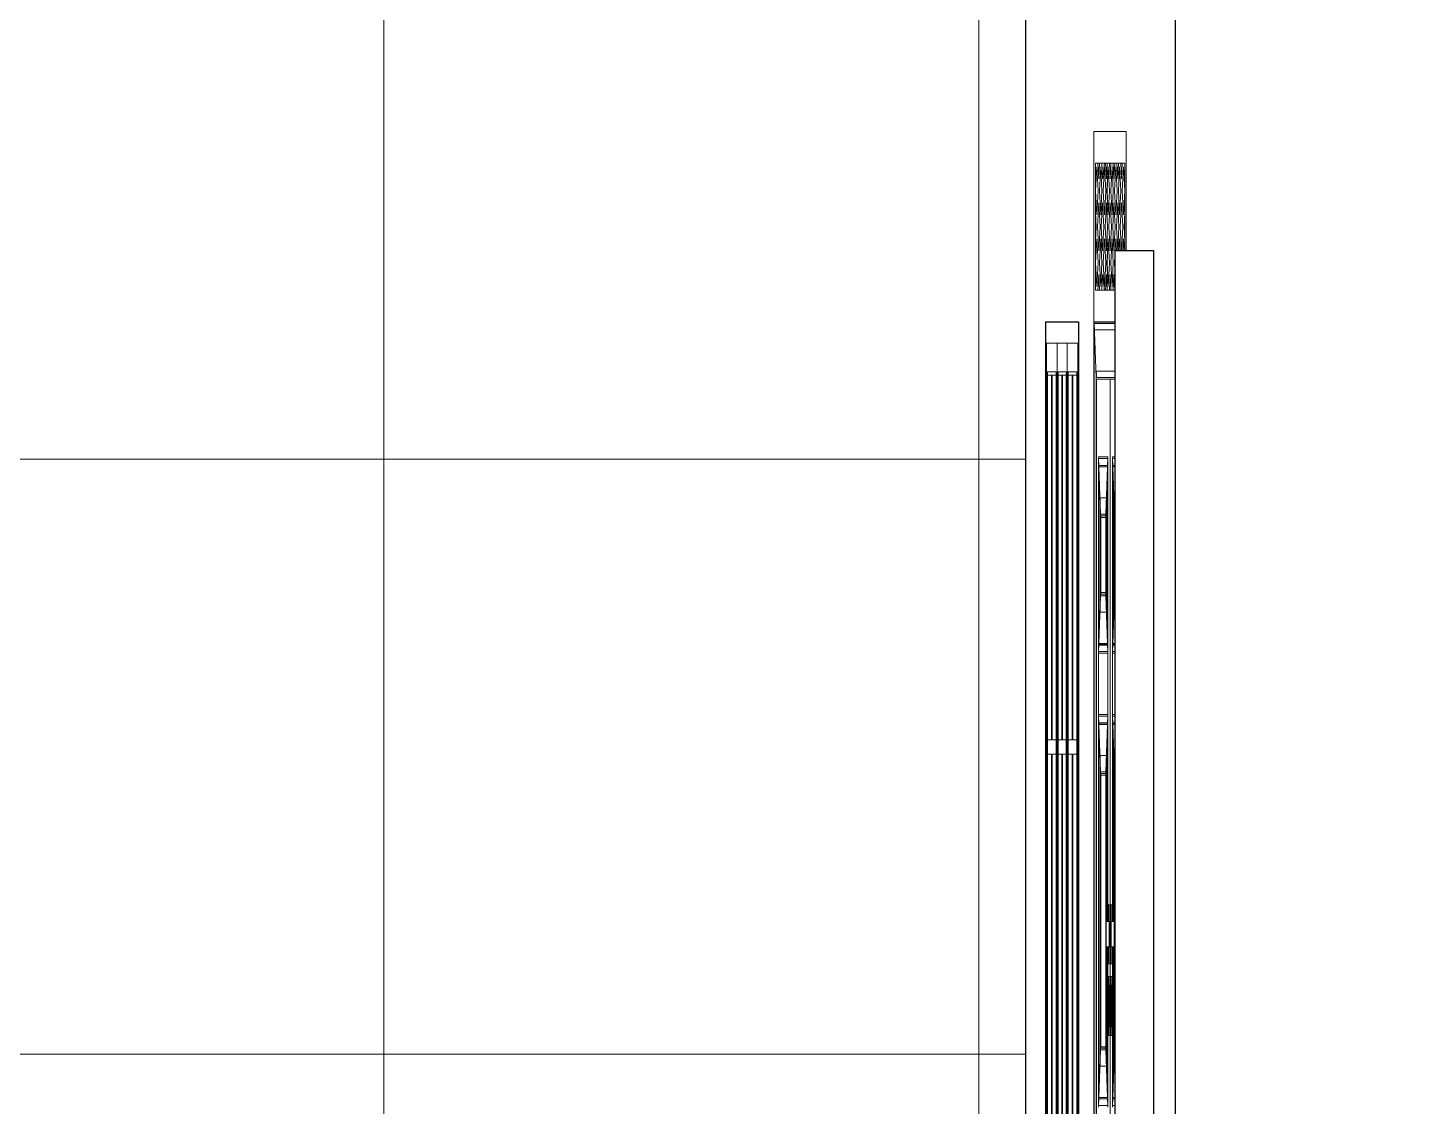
# Model space of a CAD drawing. Header units: inches. Extents: x -9985691 to 3643, y -3270716 to 4788.
# Drawn here: x -4967084.9 to -4966998, y -3265690.8 to -3265622.8 of the extents above; entities that cross this region are included whole.
import ezdxf

# ---------------------------------------------------------------- set-up
doc = ezdxf.new("R2010")
doc.units = ezdxf.units.IN
doc.header["$LTSCALE"] = 2
doc.header["$MEASUREMENT"] = 0
doc.linetypes.add('ACAD_ISO02W100', pattern=[15, 12, -3])
doc.layers.get('0').update_dxf_attribs({"linetype": 'CONTINUOUS'})
for name, color, linetype, lineweight in [('F-FURNITURE', 30, 'CONTINUOUS', 13), ('HACTH', 253, 'CONTINUOUS', 5), ('HATCH', 60, 'ACAD_ISO02W100', 13), ('window', 4, 'CONTINUOUS', 13)]:
    doc.layers.add(name, color=color, linetype=linetype, lineweight=lineweight)

# ---------------------------------------------------------------- blocks, each defined once
blk = doc.blocks.new('A$Ce833cbf3')
at = {"layer": 'window'}
for p, q in [((0, 0), (0, 54)), ((71.227, 54), (0, 54)), ((71.227, 0), (71.227, 54)), ((1.5, 1.778), (1.5, 52.667)), ((69.727, 52.667), (1.5, 52.667)), ((24.5, 52.667), (24.5, 1.778)), ((46.727, 52.667), (46.727, 1.778)), ((69.727, 52.667), (69.727, 1.778)), ((3.464, 3.576), (3.464, 50.868)), ((3.464, 50.868), (22.536, 50.868)), ((3.71, 50.643), (3.464, 50.868)), ((3.71, 3.801), (3.71, 50.643)), ((22.29, 50.643), (3.71, 50.643)), ((12.509, 50.643), (12.509, 27.672)), ((13.491, 50.643), (13.491, 27.672)), ((22.29, 50.643), (22.536, 50.868)), ((22.29, 50.643), (22.29, 3.801)), ((22.536, 50.868), (22.536, 3.576)), ((44.763, 50.868), (26.464, 50.868)), ((26.464, 50.868), (26.464, 3.576)), ((26.71, 50.643), (26.464, 50.868)), ((26.71, 50.643), (26.71, 3.801)), ((26.71, 50.643), (44.517, 50.643)), ((35.122, 50.643), (35.122, 27.672)), ((36.104, 50.643), (36.104, 27.672)), ((44.517, 50.643), (44.763, 50.868)), ((44.517, 3.801), (44.517, 50.643)), ((44.763, 3.576), (44.763, 50.868)), ((48.691, 3.576), (48.691, 50.868)), ((48.691, 50.868), (67.763, 50.868)), ((48.936, 50.643), (48.691, 50.868)), ((48.936, 3.801), (48.936, 50.643)), ((67.517, 50.643), (48.936, 50.643)), ((57.736, 50.643), (57.736, 27.672)), ((58.718, 50.643), (58.718, 27.672)), ((67.517, 50.643), (67.763, 50.868)), ((67.517, 50.643), (67.517, 3.801)), ((67.763, 50.868), (67.763, 3.576)), ((2.225, 28.789), (2.239, 28.858)), ((2.225, 28.789), (2.229, 28.824)), ((2.225, 25.398), (2.225, 28.789)), ((2.229, 28.824), (2.239, 28.858)), ((2.239, 28.858), (2.255, 28.89)), ((2.255, 28.89), (2.277, 28.919)), ((2.305, 28.945), (2.277, 28.919)), ((2.337, 28.968), (2.305, 28.945)), ((2.337, 28.968), (2.373, 28.986)), ((2.412, 28.999), (2.373, 28.986)), ((2.453, 29.007), (2.412, 28.999)), ((2.496, 29.01), (2.453, 29.007)), ((2.538, 29.007), (2.496, 29.01)), ((2.538, 29.007), (2.579, 28.999)), ((2.579, 28.999), (2.618, 28.986)), ((2.618, 28.986), (2.654, 28.968)), ((2.654, 28.968), (2.686, 28.945)), ((2.686, 28.945), (2.714, 28.919)), ((2.736, 28.89), (2.714, 28.919)), ((2.752, 28.858), (2.736, 28.89)), ((2.762, 28.824), (2.752, 28.858)), ((2.762, 28.824), (2.766, 28.789)), ((2.766, 28.789), (2.766, 25.398)), ((45.465, 28.824), (45.461, 28.789)), ((45.461, 28.789), (45.461, 25.398)), ((45.475, 28.858), (45.465, 28.824)), ((45.491, 28.89), (45.475, 28.858)), ((45.513, 28.919), (45.491, 28.89)), ((45.54, 28.945), (45.513, 28.919)), ((45.573, 28.968), (45.54, 28.945)), ((45.609, 28.986), (45.573, 28.968)), ((45.648, 28.999), (45.609, 28.986)), ((45.689, 29.007), (45.648, 28.999)), ((45.731, 29.01), (45.689, 29.007)), ((45.774, 29.007), (45.731, 29.01)), ((45.815, 28.999), (45.774, 29.007)), ((45.854, 28.986), (45.815, 28.999)), ((45.89, 28.968), (45.854, 28.986)), ((45.922, 28.945), (45.89, 28.968)), ((45.95, 28.919), (45.922, 28.945)), ((45.972, 28.89), (45.95, 28.919)), ((45.988, 28.858), (45.972, 28.89)), ((45.998, 28.824), (45.988, 28.858)), ((46.001, 28.789), (45.988, 28.858)), ((46.001, 28.789), (45.998, 28.824)), ((46.001, 25.398), (46.001, 28.789)), ((47.452, 28.789), (47.466, 28.858)), ((47.452, 28.789), (47.456, 28.824)), ((47.452, 25.398), (47.452, 28.789)), ((47.456, 28.824), (47.466, 28.858)), ((47.466, 28.858), (47.482, 28.89)), ((47.482, 28.89), (47.504, 28.919)), ((47.531, 28.945), (47.504, 28.919)), ((47.564, 28.968), (47.531, 28.945)), ((47.564, 28.968), (47.6, 28.986)), ((47.639, 28.999), (47.6, 28.986)), ((47.68, 29.007), (47.639, 28.999)), ((47.722, 29.01), (47.68, 29.007)), ((47.765, 29.007), (47.722, 29.01)), ((47.765, 29.007), (47.806, 28.999)), ((47.806, 28.999), (47.845, 28.986)), ((47.845, 28.986), (47.881, 28.968)), ((47.881, 28.968), (47.913, 28.945)), ((47.913, 28.945), (47.941, 28.919)), ((47.963, 28.89), (47.941, 28.919)), ((47.979, 28.858), (47.963, 28.89)), ((47.989, 28.824), (47.979, 28.858)), ((47.989, 28.824), (47.992, 28.789)), ((47.992, 28.789), (47.992, 25.398)), ((2.316, 28.094), (2.314, 28.071)), ((2.314, 28.071), (2.314, 26.364)), ((2.323, 28.117), (2.316, 28.094)), ((2.334, 28.138), (2.323, 28.117)), ((2.349, 28.158), (2.334, 28.138)), ((2.367, 28.176), (2.349, 28.158)), ((2.389, 28.191), (2.367, 28.176)), ((2.413, 28.203), (2.389, 28.191)), ((2.439, 28.212), (2.413, 28.203)), ((2.467, 28.218), (2.439, 28.212)), ((2.496, 28.22), (2.467, 28.218)), ((2.524, 28.218), (2.496, 28.22)), ((2.552, 28.212), (2.524, 28.218)), ((2.578, 28.203), (2.552, 28.212)), ((2.602, 28.191), (2.578, 28.203)), ((2.624, 28.176), (2.602, 28.191)), ((2.642, 28.158), (2.624, 28.176)), ((2.657, 28.138), (2.642, 28.158)), ((2.668, 28.117), (2.657, 28.138)), ((2.675, 28.094), (2.668, 28.117)), ((2.677, 28.071), (2.675, 28.094)), ((2.677, 26.364), (2.677, 28.071)), ((3.71, 27.672), (12.509, 27.672)), ((13.491, 27.672), (22.29, 27.672)), ((35.122, 27.672), (26.71, 27.672)), ((44.517, 27.672), (36.104, 27.672)), ((45.55, 28.071), (45.552, 28.094)), ((45.55, 27.822), (45.55, 28.071)), ((45.55, 27.822), (45.552, 27.846)), ((45.55, 26.364), (45.55, 27.822)), ((45.552, 28.094), (45.559, 28.117)), ((45.552, 27.846), (45.559, 27.868)), ((45.559, 28.117), (45.57, 28.138)), ((45.559, 27.868), (45.57, 27.89)), ((45.57, 28.138), (45.585, 28.158)), ((45.57, 27.89), (45.585, 27.91)), ((45.585, 28.158), (45.603, 28.176)), ((45.585, 27.91), (45.603, 27.927)), ((45.603, 28.176), (45.625, 28.191)), ((45.603, 27.927), (45.625, 27.942)), ((45.625, 28.191), (45.649, 28.203)), ((45.625, 27.942), (45.649, 27.955)), ((45.649, 28.203), (45.675, 28.212)), ((45.649, 27.955), (45.675, 27.964)), ((45.675, 28.212), (45.703, 28.218)), ((45.675, 27.964), (45.703, 27.969)), ((45.703, 28.218), (45.731, 28.22)), ((45.703, 27.969), (45.731, 27.971)), ((45.731, 28.22), (45.76, 28.218)), ((45.731, 27.971), (45.76, 27.969)), ((45.76, 28.218), (45.787, 28.212)), ((45.76, 27.969), (45.787, 27.964)), ((45.787, 28.212), (45.814, 28.203)), ((45.787, 27.964), (45.814, 27.955)), ((45.814, 28.203), (45.838, 28.191)), ((45.814, 27.955), (45.838, 27.942)), ((45.838, 28.191), (45.86, 28.176)), ((45.838, 27.942), (45.86, 27.927)), ((45.86, 28.176), (45.878, 28.158)), ((45.86, 27.927), (45.878, 27.91)), ((45.878, 28.158), (45.893, 28.138)), ((45.878, 27.91), (45.893, 27.89)), ((45.893, 28.138), (45.904, 28.117)), ((45.893, 27.89), (45.904, 27.868)), ((45.904, 28.117), (45.911, 28.094)), ((45.904, 27.868), (45.911, 27.846)), ((45.911, 28.094), (45.913, 28.071)), ((45.911, 27.846), (45.913, 27.822)), ((45.913, 26.364), (45.913, 28.071)), ((47.543, 28.094), (47.541, 28.071)), ((47.541, 28.071), (47.541, 26.364)), ((47.55, 28.117), (47.543, 28.094)), ((47.561, 28.138), (47.55, 28.117)), ((47.576, 28.158), (47.561, 28.138)), ((47.594, 28.176), (47.576, 28.158)), ((47.616, 28.191), (47.594, 28.176)), ((47.64, 28.203), (47.616, 28.191)), ((47.666, 28.212), (47.64, 28.203)), ((47.694, 28.218), (47.666, 28.212)), ((47.722, 28.22), (47.694, 28.218)), ((47.751, 28.218), (47.722, 28.22)), ((47.779, 28.212), (47.751, 28.218)), ((47.805, 28.203), (47.779, 28.212)), ((47.829, 28.191), (47.805, 28.203)), ((47.851, 28.176), (47.829, 28.191)), ((47.869, 28.158), (47.851, 28.176)), ((47.884, 28.138), (47.869, 28.158)), ((47.895, 28.117), (47.884, 28.138)), ((47.902, 28.094), (47.895, 28.117)), ((47.904, 28.071), (47.902, 28.094)), ((47.904, 26.364), (47.904, 28.071)), ((48.936, 27.672), (57.736, 27.672)), ((58.718, 27.672), (67.517, 27.672)), ((3.71, 26.773), (12.509, 26.773)), ((12.509, 26.773), (12.509, 3.801)), ((13.491, 26.773), (22.29, 26.773)), ((13.491, 26.773), (13.491, 3.801)), ((35.122, 26.773), (26.71, 26.773)), ((35.122, 26.773), (35.122, 3.801)), ((36.104, 26.773), (36.104, 3.801)), ((44.517, 26.773), (36.104, 26.773)), ((48.936, 26.773), (57.736, 26.773)), ((57.736, 26.773), (57.736, 3.801)), ((58.718, 26.773), (67.517, 26.773)), ((58.718, 26.773), (58.718, 3.801)), ((2.316, 26.341), (2.314, 26.364)), ((2.323, 26.318), (2.316, 26.341)), ((2.334, 26.297), (2.323, 26.318)), ((2.349, 26.277), (2.334, 26.297)), ((2.367, 26.259), (2.349, 26.277)), ((2.389, 26.244), (2.367, 26.259)), ((2.413, 26.232), (2.389, 26.244)), ((2.439, 26.223), (2.413, 26.232)), ((2.467, 26.217), (2.439, 26.223)), ((2.496, 26.215), (2.467, 26.217)), ((2.524, 26.217), (2.496, 26.215)), ((2.552, 26.223), (2.524, 26.217)), ((2.578, 26.232), (2.552, 26.223)), ((2.602, 26.244), (2.578, 26.232)), ((2.624, 26.259), (2.602, 26.244)), ((2.642, 26.277), (2.624, 26.259)), ((2.657, 26.297), (2.642, 26.277)), ((2.668, 26.318), (2.657, 26.297)), ((2.675, 26.341), (2.668, 26.318)), ((2.677, 26.364), (2.675, 26.341)), ((45.55, 26.364), (45.552, 26.341)), ((45.552, 26.341), (45.559, 26.318)), ((45.559, 26.318), (45.57, 26.297)), ((45.57, 26.297), (45.585, 26.277)), ((45.585, 26.277), (45.603, 26.259)), ((45.603, 26.259), (45.625, 26.244)), ((45.625, 26.244), (45.649, 26.232)), ((45.649, 26.232), (45.675, 26.223)), ((45.675, 26.223), (45.703, 26.217)), ((45.703, 26.217), (45.731, 26.215)), ((45.731, 26.215), (45.76, 26.217)), ((45.76, 26.217), (45.787, 26.223)), ((45.787, 26.223), (45.814, 26.232)), ((45.814, 26.232), (45.838, 26.244)), ((45.838, 26.244), (45.86, 26.259)), ((45.86, 26.259), (45.878, 26.277)), ((45.878, 26.277), (45.893, 26.297)), ((45.893, 26.297), (45.904, 26.318)), ((45.904, 26.318), (45.911, 26.341)), ((45.911, 26.341), (45.913, 26.364)), ((47.543, 26.341), (47.541, 26.364)), ((47.55, 26.318), (47.543, 26.341)), ((47.561, 26.297), (47.55, 26.318)), ((47.576, 26.277), (47.561, 26.297)), ((47.594, 26.259), (47.576, 26.277)), ((47.616, 26.244), (47.594, 26.259)), ((47.64, 26.232), (47.616, 26.244)), ((47.666, 26.223), (47.64, 26.232)), ((47.694, 26.217), (47.666, 26.223)), ((47.722, 26.215), (47.694, 26.217)), ((47.751, 26.217), (47.722, 26.215)), ((47.779, 26.223), (47.751, 26.217)), ((47.805, 26.232), (47.779, 26.223)), ((47.829, 26.244), (47.805, 26.232)), ((47.851, 26.259), (47.829, 26.244)), ((47.869, 26.277), (47.851, 26.259)), ((47.884, 26.297), (47.869, 26.277)), ((47.895, 26.318), (47.884, 26.297)), ((47.902, 26.341), (47.895, 26.318)), ((47.904, 26.364), (47.902, 26.341)), ((2.229, 25.363), (2.225, 25.398)), ((2.239, 25.33), (2.229, 25.363)), ((2.239, 25.33), (2.255, 25.298)), ((2.255, 25.298), (2.277, 25.268)), ((2.277, 25.268), (2.305, 25.242)), ((2.337, 25.219), (2.305, 25.242)), ((2.373, 25.201), (2.337, 25.219)), ((2.373, 25.201), (2.412, 25.188)), ((2.453, 25.18), (2.412, 25.188)), ((2.496, 25.177), (2.453, 25.18)), ((2.496, 25.177), (2.538, 25.18)), ((2.538, 25.18), (2.579, 25.188)), ((2.618, 25.201), (2.579, 25.188)), ((2.654, 25.219), (2.618, 25.201)), ((2.654, 25.219), (2.686, 25.242)), ((2.686, 25.242), (2.714, 25.268)), ((2.714, 25.268), (2.736, 25.298)), ((2.752, 25.33), (2.736, 25.298)), ((2.766, 25.398), (2.752, 25.33)), ((2.762, 25.363), (2.752, 25.33)), ((2.762, 25.363), (2.766, 25.398)), ((45.465, 25.363), (45.461, 25.398)), ((45.461, 25.398), (45.475, 25.33)), ((45.465, 25.363), (45.475, 25.33)), ((45.475, 25.33), (45.491, 25.298)), ((45.491, 25.298), (45.513, 25.268)), ((45.513, 25.268), (45.54, 25.242)), ((45.54, 25.242), (45.573, 25.219)), ((45.573, 25.219), (45.609, 25.201)), ((45.609, 25.201), (45.648, 25.188)), ((45.648, 25.188), (45.689, 25.18)), ((45.689, 25.18), (45.731, 25.177)), ((45.731, 25.177), (45.774, 25.18)), ((45.774, 25.18), (45.815, 25.188)), ((45.815, 25.188), (45.854, 25.201)), ((45.854, 25.201), (45.89, 25.219)), ((45.89, 25.219), (45.922, 25.242)), ((45.922, 25.242), (45.95, 25.268)), ((45.95, 25.268), (45.972, 25.298)), ((45.972, 25.298), (45.988, 25.33)), ((45.988, 25.33), (45.998, 25.363)), ((45.998, 25.363), (46.001, 25.398)), ((47.456, 25.363), (47.452, 25.398)), ((47.466, 25.33), (47.456, 25.363)), ((47.466, 25.33), (47.482, 25.298)), ((47.482, 25.298), (47.504, 25.268)), ((47.504, 25.268), (47.531, 25.242)), ((47.564, 25.219), (47.531, 25.242)), ((47.6, 25.201), (47.564, 25.219)), ((47.6, 25.201), (47.639, 25.188)), ((47.68, 25.18), (47.639, 25.188)), ((47.722, 25.177), (47.68, 25.18)), ((47.722, 25.177), (47.765, 25.18)), ((47.765, 25.18), (47.806, 25.188)), ((47.845, 25.201), (47.806, 25.188)), ((47.881, 25.219), (47.845, 25.201)), ((47.881, 25.219), (47.913, 25.242)), ((47.913, 25.242), (47.941, 25.268)), ((47.941, 25.268), (47.963, 25.298)), ((47.979, 25.33), (47.963, 25.298)), ((47.992, 25.398), (47.979, 25.33)), ((47.989, 25.363), (47.979, 25.33)), ((47.989, 25.363), (47.992, 25.398)), ((3.464, 3.576), (3.71, 3.801)), ((22.536, 3.576), (3.464, 3.576)), ((22.29, 3.801), (3.71, 3.801)), ((22.29, 3.801), (22.536, 3.576)), ((26.71, 3.801), (26.464, 3.576)), ((26.464, 3.576), (44.763, 3.576)), ((26.71, 3.801), (44.517, 3.801)), ((44.763, 3.576), (44.517, 3.801)), ((48.691, 3.576), (48.936, 3.801)), ((67.763, 3.576), (48.691, 3.576)), ((67.517, 3.801), (48.936, 3.801)), ((67.517, 3.801), (67.763, 3.576)), ((1.5, 1.778), (24.5, 1.778)), ((46.727, 1.778), (24.5, 1.778)), ((46.727, 1.778), (69.727, 1.778)), ((71.227, 0), (0, 0))]:
    blk.add_line(p, q, dxfattribs=at)
blk = doc.blocks.new('A$C38228e45')
at = {"ltscale": 0.5}
blk.add_lwpolyline([(0, 54), (72.226, 54), (72.226, 0), (0, 0)], close=True, dxfattribs=at)
at = {"ltscale": 0.5, "xscale": 1.01402738}
blk.add_blockref('A$Ce833cbf3', (0, 0), dxfattribs=at)

msp = doc.modelspace()

# ---------------------------------------------------------------- hatches: boundary and pattern name
at = {"layer": 'HATCH', "transparency": 33554661}
h = msp.add_hatch(dxfattribs=at)
h.set_pattern_fill('ANSI37', color=256, scale=300, angle=45)
h.paths.add_polyline_path([(-4966998.018, -3265506.338), (-4966998.018, -3265389.338), (-4966998.018, -3265353.338), (-4967298.669, -3265353.338), (-4967298.669, -3265389.338), (-4967298.669, -3265725.338), (-4967022.029, -3265725.338), (-4967022.029, -3265618.338), (-4966998.018, -3265618.338)])

# ---------------------------------------------------------------- linework, layer by layer
at = {"ltscale": 0.5}
for p, q in [((-4967022.029, -3265618.338), (-4967022.029, -3265725.338)), ((-4967012.57, -3265725.338), (-4967012.57, -3265618.338))]:
    msp.add_line(p, q, dxfattribs=at)
msp.add_lwpolyline([(-4967016.377, -3265636.838), (-4967013.969, -3265636.838), (-4967013.969, -3265699.838), (-4967016.377, -3265699.838)], close=True, dxfattribs=at)
at = {"layer": 'F-FURNITURE'}
for p, q in [((-4967017.714, -3265725.338), (-4967017.714, -3265629.338)), ((-4967017.714, -3265629.338), (-4967015.674, -3265629.338)), ((-4967015.674, -3265636.838), (-4967015.674, -3265629.338)), ((-4967017.616, -3265634.439), (-4967017.616, -3265631.338)), ((-4967017.616, -3265631.338), (-4967017.462, -3265631.338)), ((-4967017.609, -3265633.074), (-4967017.529, -3265631.565)), ((-4967017.609, -3265633.074), (-4967017.529, -3265631.568)), ((-4967017.529, -3265631.565), (-4967017.45, -3265633.074)), ((-4967017.41, -3265632.319), (-4967017.462, -3265631.338)), ((-4967017.462, -3265631.338), (-4967017.461, -3265631.338)), ((-4967017.41, -3265632.317), (-4967017.461, -3265631.338)), ((-4967017.358, -3265631.338), (-4967017.461, -3265631.338)), ((-4967017.358, -3265631.338), (-4967017.41, -3265632.319)), ((-4967017.37, -3265633.074), (-4967017.291, -3265631.565)), ((-4967017.37, -3265633.074), (-4967017.29, -3265631.568)), ((-4967017.358, -3265631.338), (-4967017.223, -3265631.339)), ((-4967017.291, -3265631.565), (-4967017.211, -3265633.074)), ((-4967017.171, -3265632.32), (-4967017.223, -3265631.339)), ((-4967017.171, -3265632.317), (-4967017.223, -3265631.339)), ((-4967017.223, -3265631.339), (-4967017.223, -3265631.339)), ((-4967017.047, -3265631.339), (-4967017.223, -3265631.339)), ((-4967017.047, -3265631.339), (-4967017.171, -3265632.32)), ((-4967017.131, -3265633.074), (-4967017.052, -3265631.565)), ((-4967017.131, -3265633.074), (-4967017.052, -3265631.568)), ((-4967017.052, -3265631.565), (-4967016.972, -3265633.074)), ((-4967017.047, -3265631.339), (-4967016.984, -3265631.339)), ((-4967016.932, -3265632.32), (-4967016.984, -3265631.339)), ((-4967016.932, -3265632.317), (-4967016.984, -3265631.339)), ((-4967016.984, -3265631.339), (-4967016.984, -3265631.339)), ((-4967016.881, -3265631.339), (-4967016.984, -3265631.339)), ((-4967016.881, -3265631.339), (-4967016.932, -3265632.32)), ((-4967016.893, -3265633.075), (-4967016.813, -3265631.566)), ((-4967016.892, -3265633.075), (-4967016.813, -3265631.568)), ((-4967016.881, -3265631.339), (-4967016.745, -3265631.339)), ((-4967016.813, -3265631.566), (-4967016.733, -3265633.075)), ((-4967016.694, -3265632.32), (-4967016.745, -3265631.339)), ((-4967016.745, -3265631.339), (-4967016.745, -3265631.339)), ((-4967016.693, -3265632.318), (-4967016.745, -3265631.339)), ((-4967016.642, -3265631.339), (-4967016.745, -3265631.339)), ((-4967016.642, -3265631.339), (-4967016.694, -3265632.32)), ((-4967016.654, -3265633.075), (-4967016.574, -3265631.566)), ((-4967016.654, -3265633.075), (-4967016.574, -3265631.569)), ((-4967016.642, -3265631.339), (-4967016.507, -3265631.339)), ((-4967016.574, -3265631.566), (-4967016.495, -3265633.075)), ((-4967016.455, -3265632.321), (-4967016.507, -3265631.339)), ((-4967016.507, -3265631.339), (-4967016.506, -3265631.339)), ((-4967016.455, -3265632.318), (-4967016.506, -3265631.339)), ((-4967016.403, -3265631.34), (-4967016.506, -3265631.339)), ((-4967016.403, -3265631.34), (-4967016.455, -3265632.321)), ((-4967016.415, -3265633.075), (-4967016.335, -3265631.566)), ((-4967016.415, -3265633.075), (-4967016.335, -3265631.569)), ((-4967016.403, -3265631.34), (-4967016.268, -3265631.34)), ((-4967016.335, -3265631.566), (-4967016.256, -3265633.075)), ((-4967016.216, -3265632.321), (-4967016.268, -3265631.34)), ((-4967016.216, -3265632.318), (-4967016.268, -3265631.34)), ((-4967016.268, -3265631.34), (-4967016.268, -3265631.34)), ((-4967016.164, -3265631.34), (-4967016.268, -3265631.34)), ((-4967016.164, -3265631.34), (-4967016.216, -3265632.321)), ((-4967016.176, -3265633.075), (-4967016.097, -3265631.567)), ((-4967016.176, -3265633.075), (-4967016.097, -3265631.569)), ((-4967016.164, -3265631.34), (-4967016.029, -3265631.34)), ((-4967016.097, -3265631.567), (-4967016.017, -3265633.076)), ((-4967015.977, -3265632.321), (-4967016.029, -3265631.34)), ((-4967016.029, -3265631.34), (-4967016.029, -3265631.34)), ((-4967015.977, -3265632.319), (-4967016.029, -3265631.34)), ((-4967015.926, -3265631.34), (-4967016.029, -3265631.34)), ((-4967015.926, -3265631.34), (-4967015.977, -3265632.321)), ((-4967015.937, -3265633.076), (-4967015.858, -3265631.567)), ((-4967015.937, -3265633.076), (-4967015.858, -3265631.57)), ((-4967015.926, -3265631.34), (-4967015.925, -3265631.34)), ((-4967015.771, -3265631.338), (-4967015.925, -3265631.34)), ((-4967015.925, -3265631.34), (-4967015.771, -3265631.34)), ((-4967015.858, -3265631.567), (-4967015.778, -3265633.076)), ((-4967015.771, -3265631.34), (-4967015.771, -3265631.338)), ((-4967015.771, -3265631.34), (-4967015.771, -3265634.442)), ((-4967017.529, -3265634.583), (-4967017.609, -3265633.074)), ((-4967017.609, -3265633.074), (-4967017.609, -3265633.074)), ((-4967017.529, -3265634.58), (-4967017.609, -3265633.074)), ((-4967017.45, -3265633.074), (-4967017.529, -3265634.583)), ((-4967017.291, -3265634.583), (-4967017.37, -3265633.074)), ((-4967017.37, -3265633.074), (-4967017.37, -3265633.074)), ((-4967017.29, -3265634.58), (-4967017.37, -3265633.074)), ((-4967017.211, -3265633.074), (-4967017.291, -3265634.583)), ((-4967017.052, -3265634.583), (-4967017.131, -3265633.074)), ((-4967017.052, -3265634.581), (-4967017.131, -3265633.074)), ((-4967017.131, -3265633.074), (-4967017.131, -3265633.074)), ((-4967016.972, -3265633.074), (-4967017.052, -3265634.583)), ((-4967016.813, -3265634.583), (-4967016.893, -3265633.075)), ((-4967016.893, -3265633.075), (-4967016.892, -3265633.075)), ((-4967016.813, -3265634.581), (-4967016.892, -3265633.075)), ((-4967016.733, -3265633.075), (-4967016.813, -3265634.583)), ((-4967016.574, -3265634.584), (-4967016.654, -3265633.075)), ((-4967016.574, -3265634.581), (-4967016.654, -3265633.075)), ((-4967016.654, -3265633.075), (-4967016.654, -3265633.075)), ((-4967016.495, -3265633.075), (-4967016.574, -3265634.584)), ((-4967016.335, -3265634.584), (-4967016.415, -3265633.075)), ((-4967016.335, -3265634.581), (-4967016.415, -3265633.075)), ((-4967016.415, -3265633.075), (-4967016.415, -3265633.075)), ((-4967016.256, -3265633.075), (-4967016.335, -3265634.584)), ((-4967016.097, -3265634.584), (-4967016.176, -3265633.075)), ((-4967016.176, -3265633.075), (-4967016.176, -3265633.075)), ((-4967016.097, -3265634.582), (-4967016.176, -3265633.075)), ((-4967016.017, -3265633.076), (-4967016.097, -3265634.584)), ((-4967015.858, -3265634.585), (-4967015.937, -3265633.076)), ((-4967015.937, -3265633.076), (-4967015.937, -3265633.076)), ((-4967015.858, -3265634.582), (-4967015.937, -3265633.076)), ((-4967015.778, -3265633.076), (-4967015.858, -3265634.585)), ((-4967017.616, -3265639.336), (-4967017.616, -3265634.439)), ((-4967017.616, -3265634.439), (-4967017.569, -3265635.337)), ((-4967017.615, -3265634.461), (-4967017.615, -3265636.213)), ((-4967017.49, -3265635.337), (-4967017.41, -3265633.828)), ((-4967017.489, -3265635.337), (-4967017.41, -3265633.831)), ((-4967017.41, -3265633.828), (-4967017.33, -3265635.337)), ((-4967017.251, -3265635.337), (-4967017.171, -3265633.829)), ((-4967017.25, -3265635.337), (-4967017.171, -3265633.831)), ((-4967017.171, -3265633.829), (-4967017.092, -3265635.338)), ((-4967017.012, -3265635.338), (-4967016.932, -3265633.829)), ((-4967017.012, -3265635.338), (-4967016.932, -3265633.832)), ((-4967016.932, -3265633.829), (-4967016.853, -3265635.338)), ((-4967016.773, -3265635.338), (-4967016.694, -3265633.829)), ((-4967016.773, -3265635.338), (-4967016.693, -3265633.832)), ((-4967016.694, -3265633.829), (-4967016.614, -3265635.338)), ((-4967016.534, -3265635.338), (-4967016.455, -3265633.829)), ((-4967016.534, -3265635.338), (-4967016.455, -3265633.832)), ((-4967016.455, -3265633.829), (-4967016.375, -3265635.338)), ((-4967016.296, -3265635.339), (-4967016.216, -3265633.83)), ((-4967016.295, -3265635.339), (-4967016.216, -3265633.832)), ((-4967016.216, -3265633.83), (-4967016.136, -3265635.339)), ((-4967016.057, -3265635.339), (-4967015.977, -3265633.83)), ((-4967016.057, -3265635.339), (-4967015.977, -3265633.833)), ((-4967015.977, -3265633.83), (-4967015.898, -3265635.339)), ((-4967015.818, -3265635.339), (-4967015.771, -3265634.442)), ((-4967015.818, -3265635.339), (-4967015.771, -3265634.447)), ((-4967015.771, -3265634.447), (-4967015.771, -3265634.442)), ((-4967015.771, -3265636.232), (-4967015.771, -3265634.447)), ((-4967017.569, -3265635.337), (-4967017.616, -3265636.234)), ((-4967017.41, -3265636.846), (-4967017.49, -3265635.337)), ((-4967017.49, -3265635.337), (-4967017.489, -3265635.337)), ((-4967017.41, -3265636.843), (-4967017.489, -3265635.337)), ((-4967017.33, -3265635.337), (-4967017.41, -3265636.846)), ((-4967017.171, -3265636.846), (-4967017.251, -3265635.337)), ((-4967017.251, -3265635.337), (-4967017.25, -3265635.337)), ((-4967017.171, -3265636.844), (-4967017.25, -3265635.337)), ((-4967017.092, -3265635.338), (-4967017.171, -3265636.846)), ((-4967016.932, -3265636.847), (-4967017.012, -3265635.338)), ((-4967017.012, -3265635.338), (-4967017.012, -3265635.338)), ((-4967016.932, -3265636.844), (-4967017.012, -3265635.338)), ((-4967016.853, -3265635.338), (-4967016.932, -3265636.847)), ((-4967016.694, -3265636.847), (-4967016.773, -3265635.338)), ((-4967016.773, -3265635.338), (-4967016.773, -3265635.338)), ((-4967016.693, -3265636.844), (-4967016.773, -3265635.338)), ((-4967016.614, -3265635.338), (-4967016.694, -3265636.847)), ((-4967016.455, -3265636.847), (-4967016.534, -3265635.338)), ((-4967016.534, -3265635.338), (-4967016.534, -3265635.338)), ((-4967016.455, -3265636.845), (-4967016.534, -3265635.338)), ((-4967016.375, -3265635.338), (-4967016.455, -3265636.847)), ((-4967016.216, -3265636.848), (-4967016.296, -3265635.339)), ((-4967016.296, -3265635.339), (-4967016.295, -3265635.339)), ((-4967016.216, -3265636.845), (-4967016.295, -3265635.339)), ((-4967016.136, -3265635.339), (-4967016.216, -3265636.848)), ((-4967015.977, -3265636.848), (-4967016.057, -3265635.339)), ((-4967016.057, -3265635.339), (-4967016.057, -3265635.339)), ((-4967015.977, -3265636.845), (-4967016.057, -3265635.339)), ((-4967015.898, -3265635.339), (-4967015.977, -3265636.848)), ((-4967015.771, -3265636.237), (-4967015.818, -3265635.339)), ((-4967015.771, -3265636.232), (-4967015.818, -3265635.339)), ((-4967015.818, -3265635.339), (-4967015.818, -3265635.339)), ((-4967017.609, -3265637.6), (-4967017.529, -3265636.091)), ((-4967017.609, -3265637.6), (-4967017.529, -3265636.094)), ((-4967017.529, -3265636.091), (-4967017.45, -3265637.6)), ((-4967017.37, -3265637.601), (-4967017.291, -3265636.092)), ((-4967017.37, -3265637.601), (-4967017.29, -3265636.094)), ((-4967017.291, -3265636.092), (-4967017.211, -3265637.601)), ((-4967017.131, -3265637.601), (-4967017.052, -3265636.092)), ((-4967017.131, -3265637.601), (-4967017.052, -3265636.095)), ((-4967017.052, -3265636.092), (-4967016.972, -3265637.601)), ((-4967016.893, -3265637.601), (-4967016.813, -3265636.092)), ((-4967016.892, -3265637.601), (-4967016.813, -3265636.095)), ((-4967016.813, -3265636.092), (-4967016.733, -3265637.601)), ((-4967016.654, -3265637.601), (-4967016.574, -3265636.093)), ((-4967016.654, -3265637.601), (-4967016.574, -3265636.095)), ((-4967016.574, -3265636.093), (-4967016.495, -3265637.602)), ((-4967016.415, -3265637.602), (-4967016.335, -3265636.093)), ((-4967016.415, -3265637.602), (-4967016.335, -3265636.096)), ((-4967016.335, -3265636.093), (-4967016.296, -3265636.838)), ((-4967016.136, -3265636.838), (-4967016.097, -3265636.093)), ((-4967016.136, -3265636.838), (-4967016.097, -3265636.096)), ((-4967016.097, -3265636.093), (-4967016.057, -3265636.838)), ((-4967015.897, -3265636.838), (-4967015.858, -3265636.094)), ((-4967015.897, -3265636.838), (-4967015.858, -3265636.096)), ((-4967015.858, -3265636.094), (-4967015.819, -3265636.838)), ((-4967015.771, -3265636.237), (-4967015.771, -3265636.232)), ((-4967015.771, -3265636.237), (-4967015.771, -3265636.838)), ((-4967017.529, -3265639.109), (-4967017.609, -3265637.6)), ((-4967017.529, -3265639.107), (-4967017.609, -3265637.6)), ((-4967017.609, -3265637.6), (-4967017.609, -3265637.6)), ((-4967017.45, -3265637.6), (-4967017.529, -3265639.109)), ((-4967017.291, -3265639.11), (-4967017.37, -3265637.601)), ((-4967017.37, -3265637.601), (-4967017.37, -3265637.601)), ((-4967017.29, -3265639.107), (-4967017.37, -3265637.601)), ((-4967017.211, -3265637.601), (-4967017.291, -3265639.11)), ((-4967017.052, -3265639.11), (-4967017.131, -3265637.601)), ((-4967017.052, -3265639.107), (-4967017.131, -3265637.601)), ((-4967017.131, -3265637.601), (-4967017.131, -3265637.601)), ((-4967016.972, -3265637.601), (-4967017.052, -3265639.11)), ((-4967016.813, -3265639.11), (-4967016.893, -3265637.601)), ((-4967016.893, -3265637.601), (-4967016.892, -3265637.601)), ((-4967016.813, -3265639.107), (-4967016.892, -3265637.601)), ((-4967016.733, -3265637.601), (-4967016.813, -3265639.11)), ((-4967016.574, -3265639.11), (-4967016.654, -3265637.601)), ((-4967016.654, -3265637.601), (-4967016.654, -3265637.601)), ((-4967016.574, -3265639.108), (-4967016.654, -3265637.601)), ((-4967016.495, -3265637.602), (-4967016.574, -3265639.11)), ((-4967016.377, -3265638.328), (-4967016.415, -3265637.602)), ((-4967016.415, -3265637.602), (-4967016.415, -3265637.602)), ((-4967016.377, -3265638.323), (-4967016.415, -3265637.602)), ((-4967017.462, -3265639.336), (-4967017.41, -3265638.355)), ((-4967017.461, -3265639.336), (-4967017.41, -3265638.358)), ((-4967017.41, -3265638.355), (-4967017.358, -3265639.336)), ((-4967017.223, -3265639.336), (-4967017.171, -3265638.355)), ((-4967017.223, -3265639.336), (-4967017.171, -3265638.358)), ((-4967017.171, -3265638.355), (-4967017.047, -3265639.336)), ((-4967016.984, -3265639.337), (-4967016.932, -3265638.356)), ((-4967016.984, -3265639.337), (-4967016.932, -3265638.358)), ((-4967016.932, -3265638.356), (-4967016.881, -3265639.337)), ((-4967016.745, -3265639.337), (-4967016.694, -3265638.356)), ((-4967016.745, -3265639.337), (-4967016.693, -3265638.359)), ((-4967016.694, -3265638.356), (-4967016.642, -3265639.337)), ((-4967016.507, -3265639.337), (-4967016.455, -3265638.356)), ((-4967016.506, -3265639.337), (-4967016.455, -3265638.359)), ((-4967016.455, -3265638.356), (-4967016.403, -3265639.337)), ((-4967017.616, -3265639.336), (-4967017.616, -3265639.338)), ((-4967017.462, -3265639.336), (-4967017.616, -3265639.336)), ((-4967017.616, -3265639.338), (-4967017.615, -3265639.338)), ((-4967017.615, -3265639.336), (-4967017.615, -3265639.338)), ((-4967017.615, -3265639.338), (-4967017.462, -3265639.336)), ((-4967017.462, -3265639.336), (-4967017.461, -3265639.336)), ((-4967017.461, -3265639.336), (-4967017.358, -3265639.336)), ((-4967017.223, -3265639.336), (-4967017.358, -3265639.336)), ((-4967017.223, -3265639.336), (-4967017.223, -3265639.336)), ((-4967017.223, -3265639.336), (-4967017.047, -3265639.336)), ((-4967016.984, -3265639.337), (-4967017.047, -3265639.336)), ((-4967016.984, -3265639.337), (-4967016.984, -3265639.337)), ((-4967016.984, -3265639.337), (-4967016.881, -3265639.337)), ((-4967016.745, -3265639.337), (-4967016.881, -3265639.337)), ((-4967016.745, -3265639.337), (-4967016.745, -3265639.337)), ((-4967016.745, -3265639.337), (-4967016.642, -3265639.337)), ((-4967016.507, -3265639.337), (-4967016.642, -3265639.337)), ((-4967016.506, -3265639.337), (-4967016.507, -3265639.337)), ((-4967016.506, -3265639.337), (-4967016.403, -3265639.337)), ((-4967016.377, -3265639.337), (-4967016.403, -3265639.337)), ((-4967017.714, -3265641.338), (-4967016.377, -3265641.338)), ((-4967017.71, -3265725.338), (-4967017.71, -3265641.415)), ((-4967017.71, -3265641.415), (-4967016.377, -3265641.415)), ((-4967017.71, -3265641.415), (-4967017.568, -3265644.838)), ((-4967017.709, -3265641.438), (-4967016.377, -3265641.438)), ((-4967017.709, -3265644.338), (-4967017.709, -3265641.438)), ((-4967017.693, -3265725.338), (-4967017.693, -3265641.838)), ((-4967017.693, -3265641.838), (-4967016.377, -3265641.838)), ((-4967017.709, -3265644.338), (-4967017.707, -3265644.338)), ((-4967017.709, -3265725.338), (-4967017.709, -3265644.338)), ((-4967017.705, -3265644.338), (-4967017.703, -3265644.338)), ((-4967017.7, -3265644.338), (-4967017.695, -3265644.338)), ((-4967017.585, -3265725.338), (-4967017.585, -3265644.438)), ((-4967017.585, -3265644.438), (-4967016.377, -3265644.438)), ((-4967017.568, -3265725.338), (-4967017.568, -3265644.838)), ((-4967017.568, -3265644.838), (-4967016.377, -3265644.838)), ((-4967017.564, -3265644.438), (-4967017.564, -3265644.49)), ((-4967017.564, -3265644.542), (-4967017.564, -3265644.592)), ((-4967017.564, -3265644.639), (-4967017.564, -3265644.722)), ((-4967017.564, -3265644.756), (-4967017.564, -3265644.838)), ((-4967017.564, -3265725.338), (-4967017.564, -3265644.938)), ((-4967017.564, -3265644.938), (-4967016.377, -3265644.938)), ((-4967016.694, -3265725.338), (-4967016.694, -3265644.938)), ((-4967017.423, -3265690.807), (-4967017.423, -3265649.834)), ((-4967016.834, -3265649.834), (-4967017.423, -3265649.834)), ((-4967017.419, -3265662.1), (-4967017.419, -3265649.937)), ((-4967017.419, -3265649.937), (-4967016.838, -3265649.937)), ((-4967017.419, -3265649.937), (-4967017.403, -3265650.379)), ((-4967016.854, -3265650.379), (-4967016.838, -3265649.937)), ((-4967016.838, -3265649.937), (-4967016.838, -3265662.1)), ((-4967016.834, -3265649.834), (-4967016.834, -3265679.116)), ((-4967016.553, -3265679.116), (-4967016.553, -3265649.834)), ((-4967016.377, -3265649.834), (-4967016.553, -3265649.834)), ((-4967016.549, -3265662.1), (-4967016.549, -3265649.937)), ((-4967016.549, -3265649.937), (-4967016.377, -3265649.937)), ((-4967016.549, -3265649.937), (-4967016.533, -3265650.379)), ((-4967017.403, -3265661.659), (-4967017.403, -3265650.379)), ((-4967017.403, -3265650.379), (-4967016.854, -3265650.379)), ((-4967017.401, -3265661.585), (-4967017.401, -3265650.453)), ((-4967017.401, -3265650.453), (-4967016.857, -3265650.453)), ((-4967017.292, -3265653.442), (-4967017.401, -3265650.453)), ((-4967016.857, -3265650.453), (-4967016.966, -3265653.442)), ((-4967016.857, -3265650.453), (-4967016.857, -3265661.585)), ((-4967016.854, -3265650.379), (-4967016.854, -3265661.659)), ((-4967016.853, -3265650.35), (-4967016.853, -3265661.688)), ((-4967016.533, -3265661.659), (-4967016.533, -3265650.379)), ((-4967016.533, -3265650.379), (-4967016.377, -3265650.379)), ((-4967016.53, -3265661.585), (-4967016.53, -3265650.453)), ((-4967016.53, -3265650.453), (-4967016.377, -3265650.453)), ((-4967016.422, -3265653.442), (-4967016.53, -3265650.453)), ((-4967016.928, -3265652.411), (-4967017.329, -3265652.411)), ((-4967017.329, -3265652.411), (-4967017.329, -3265659.627)), ((-4967016.928, -3265659.627), (-4967016.928, -3265652.411)), ((-4967016.377, -3265652.411), (-4967016.459, -3265652.411)), ((-4967016.459, -3265652.411), (-4967016.459, -3265659.627)), ((-4967016.966, -3265653.442), (-4967017.292, -3265653.442)), ((-4967017.292, -3265653.442), (-4967017.292, -3265658.596)), ((-4967017.288, -3265653.545), (-4967017.288, -3265658.493)), ((-4967016.969, -3265653.545), (-4967017.288, -3265653.545)), ((-4967017.284, -3265653.648), (-4967017.284, -3265658.39)), ((-4967016.973, -3265653.648), (-4967017.284, -3265653.648)), ((-4967016.973, -3265658.39), (-4967016.973, -3265653.648)), ((-4967016.969, -3265658.493), (-4967016.969, -3265653.545)), ((-4967016.966, -3265658.596), (-4967016.966, -3265653.442)), ((-4967017.401, -3265661.585), (-4967017.292, -3265658.596)), ((-4967017.292, -3265658.596), (-4967016.966, -3265658.596)), ((-4967017.288, -3265658.493), (-4967016.969, -3265658.493)), ((-4967017.284, -3265658.39), (-4967016.973, -3265658.39)), ((-4967016.966, -3265658.596), (-4967016.857, -3265661.585)), ((-4967016.53, -3265661.585), (-4967016.422, -3265658.596)), ((-4967017.329, -3265659.627), (-4967016.928, -3265659.627)), ((-4967016.459, -3265659.627), (-4967016.377, -3265659.627)), ((-4967016.857, -3265661.585), (-4967017.401, -3265661.585)), ((-4967016.377, -3265661.585), (-4967016.53, -3265661.585)), ((-4967016.834, -3265662.203), (-4967017.423, -3265662.203)), ((-4967017.419, -3265662.1), (-4967017.403, -3265661.659)), ((-4967016.838, -3265662.1), (-4967017.419, -3265662.1)), ((-4967016.853, -3265661.688), (-4967017.404, -3265661.688)), ((-4967016.854, -3265661.659), (-4967017.403, -3265661.659)), ((-4967016.838, -3265662.1), (-4967016.854, -3265661.659)), ((-4967016.377, -3265662.203), (-4967016.553, -3265662.203)), ((-4967016.549, -3265662.1), (-4967016.533, -3265661.659)), ((-4967016.377, -3265662.1), (-4967016.549, -3265662.1)), ((-4967016.377, -3265661.688), (-4967016.534, -3265661.688)), ((-4967016.377, -3265661.659), (-4967016.533, -3265661.659)), ((-4967016.834, -3265666.069), (-4967017.423, -3265666.069)), ((-4967017.419, -3265690.704), (-4967017.419, -3265666.172)), ((-4967017.419, -3265666.172), (-4967016.838, -3265666.172)), ((-4967017.419, -3265666.172), (-4967017.404, -3265666.584)), ((-4967017.404, -3265666.584), (-4967016.853, -3265666.584)), ((-4967017.404, -3265666.584), (-4967017.404, -3265666.607)), ((-4967017.404, -3265690.269), (-4967017.404, -3265666.607)), ((-4967017.404, -3265666.607), (-4967016.854, -3265666.607)), ((-4967017.292, -3265669.677), (-4967017.401, -3265666.687)), ((-4967017.401, -3265690.189), (-4967017.401, -3265666.687)), ((-4967017.401, -3265666.687), (-4967016.857, -3265666.687)), ((-4967016.857, -3265666.687), (-4967016.966, -3265669.677)), ((-4967016.857, -3265666.687), (-4967016.857, -3265679.116)), ((-4967016.853, -3265666.584), (-4967016.854, -3265666.607)), ((-4967016.854, -3265666.607), (-4967016.854, -3265679.116)), ((-4967016.838, -3265666.172), (-4967016.853, -3265666.584)), ((-4967016.853, -3265666.584), (-4967016.853, -3265679.116)), ((-4967016.838, -3265666.172), (-4967016.838, -3265679.116)), ((-4967016.377, -3265666.069), (-4967016.553, -3265666.069)), ((-4967016.549, -3265679.116), (-4967016.549, -3265666.172)), ((-4967016.549, -3265666.172), (-4967016.377, -3265666.172)), ((-4967016.549, -3265666.172), (-4967016.534, -3265666.584)), ((-4967016.534, -3265666.584), (-4967016.377, -3265666.584)), ((-4967016.534, -3265666.584), (-4967016.533, -3265666.607)), ((-4967016.533, -3265679.116), (-4967016.533, -3265666.607)), ((-4967016.533, -3265666.607), (-4967016.377, -3265666.607)), ((-4967016.422, -3265669.677), (-4967016.53, -3265666.687)), ((-4967016.53, -3265679.116), (-4967016.53, -3265666.687)), ((-4967016.53, -3265666.687), (-4967016.377, -3265666.687)), ((-4967017.329, -3265668.646), (-4967016.928, -3265668.646)), ((-4967017.329, -3265668.646), (-4967017.329, -3265688.23)), ((-4967016.928, -3265668.646), (-4967016.928, -3265679.116)), ((-4967016.459, -3265668.646), (-4967016.377, -3265668.646)), ((-4967016.459, -3265668.646), (-4967016.459, -3265679.116)), ((-4967017.292, -3265669.677), (-4967016.966, -3265669.677)), ((-4967017.292, -3265687.2), (-4967017.292, -3265669.677)), ((-4967016.969, -3265669.78), (-4967017.288, -3265669.78)), ((-4967017.288, -3265669.78), (-4967017.288, -3265687.097)), ((-4967016.973, -3265669.883), (-4967017.284, -3265669.883)), ((-4967017.284, -3265669.883), (-4967017.284, -3265686.993)), ((-4967016.973, -3265686.993), (-4967016.973, -3265669.883)), ((-4967016.969, -3265687.097), (-4967016.969, -3265669.78)), ((-4967016.966, -3265669.677), (-4967016.966, -3265687.2)), ((-4967016.805, -3265678.052), (-4967016.805, -3265679.116)), ((-4967016.723, -3265678.052), (-4967016.805, -3265678.052)), ((-4967016.723, -3265678.052), (-4967016.723, -3265681.776)), ((-4967016.582, -3265678.052), (-4967016.665, -3265678.052)), ((-4967016.665, -3265678.052), (-4967016.665, -3265681.776)), ((-4967016.582, -3265678.052), (-4967016.582, -3265679.116)), ((-4967016.962, -3265679.116), (-4967016.962, -3265680.712)), ((-4967016.962, -3265679.116), (-4967016.74, -3265679.116)), ((-4967016.95, -3265679.116), (-4967016.95, -3265680.712)), ((-4967016.752, -3265679.116), (-4967016.752, -3265680.712)), ((-4967016.74, -3265679.116), (-4967016.74, -3265680.712)), ((-4967016.647, -3265679.116), (-4967016.647, -3265680.712)), ((-4967016.425, -3265679.116), (-4967016.647, -3265679.116)), ((-4967016.635, -3265679.116), (-4967016.635, -3265680.712)), ((-4967016.437, -3265679.116), (-4967016.437, -3265680.712)), ((-4967016.962, -3265680.712), (-4967016.74, -3265680.712)), ((-4967016.928, -3265680.712), (-4967016.928, -3265688.23)), ((-4967016.857, -3265680.712), (-4967016.857, -3265690.189)), ((-4967016.854, -3265680.712), (-4967016.854, -3265690.269)), ((-4967016.853, -3265680.712), (-4967016.853, -3265690.292)), ((-4967016.838, -3265680.712), (-4967016.838, -3265690.704)), ((-4967016.834, -3265680.712), (-4967016.834, -3265690.807)), ((-4967016.805, -3265680.712), (-4967016.805, -3265681.776)), ((-4967016.425, -3265680.712), (-4967016.647, -3265680.712)), ((-4967016.582, -3265680.712), (-4967016.582, -3265681.776)), ((-4967016.553, -3265690.807), (-4967016.553, -3265680.712)), ((-4967016.549, -3265690.704), (-4967016.549, -3265680.712)), ((-4967016.533, -3265690.269), (-4967016.533, -3265680.712)), ((-4967016.53, -3265690.189), (-4967016.53, -3265680.712)), ((-4967016.459, -3265688.23), (-4967016.459, -3265680.712)), ((-4967016.805, -3265681.776), (-4967016.723, -3265681.776)), ((-4967016.665, -3265681.776), (-4967016.582, -3265681.776)), ((-4967016.805, -3265682.574), (-4967016.723, -3265682.574)), ((-4967016.805, -3265686.298), (-4967016.805, -3265682.574)), ((-4967016.774, -3265683.3), (-4967016.777, -3265683.438)), ((-4967016.771, -3265683.194), (-4967016.774, -3265683.3)), ((-4967016.773, -3265683.371), (-4967016.77, -3265683.281)), ((-4967016.768, -3265683.128), (-4967016.771, -3265683.194)), ((-4967016.77, -3265683.281), (-4967016.767, -3265683.225)), ((-4967016.764, -3265683.105), (-4967016.768, -3265683.128)), ((-4967016.767, -3265683.225), (-4967016.764, -3265683.206)), ((-4967016.76, -3265683.128), (-4967016.764, -3265683.105)), ((-4967016.764, -3265683.206), (-4967016.761, -3265683.225)), ((-4967016.761, -3265683.225), (-4967016.758, -3265683.281)), ((-4967016.757, -3265683.194), (-4967016.76, -3265683.128)), ((-4967016.758, -3265683.281), (-4967016.755, -3265683.371)), ((-4967016.753, -3265683.3), (-4967016.757, -3265683.194)), ((-4967016.751, -3265683.438), (-4967016.753, -3265683.3)), ((-4967016.723, -3265682.574), (-4967016.723, -3265686.298)), ((-4967016.665, -3265682.574), (-4967016.665, -3265686.298)), ((-4967016.582, -3265682.574), (-4967016.665, -3265682.574)), ((-4967016.636, -3265683.438), (-4967016.634, -3265683.3)), ((-4967016.634, -3265683.3), (-4967016.631, -3265683.194)), ((-4967016.63, -3265683.281), (-4967016.632, -3265683.371)), ((-4967016.631, -3265683.194), (-4967016.627, -3265683.128)), ((-4967016.627, -3265683.225), (-4967016.63, -3265683.281)), ((-4967016.627, -3265683.128), (-4967016.623, -3265683.105)), ((-4967016.623, -3265683.206), (-4967016.627, -3265683.225)), ((-4967016.623, -3265683.105), (-4967016.619, -3265683.128)), ((-4967016.62, -3265683.225), (-4967016.623, -3265683.206)), ((-4967016.617, -3265683.281), (-4967016.62, -3265683.225)), ((-4967016.619, -3265683.128), (-4967016.616, -3265683.194)), ((-4967016.614, -3265683.371), (-4967016.617, -3265683.281)), ((-4967016.616, -3265683.194), (-4967016.613, -3265683.3)), ((-4967016.613, -3265683.3), (-4967016.61, -3265683.438)), ((-4967016.582, -3265686.298), (-4967016.582, -3265682.574)), ((-4967016.778, -3265683.598), (-4967016.779, -3265683.77)), ((-4967016.779, -3265685.101), (-4967016.779, -3265683.77)), ((-4967016.777, -3265683.438), (-4967016.778, -3265683.598)), ((-4967016.776, -3265683.624), (-4967016.775, -3265683.488)), ((-4967016.776, -3265683.777), (-4967016.776, -3265683.624)), ((-4967016.776, -3265685.094), (-4967016.776, -3265683.777)), ((-4967016.775, -3265683.488), (-4967016.773, -3265683.371)), ((-4967016.755, -3265683.371), (-4967016.753, -3265683.488)), ((-4967016.753, -3265683.488), (-4967016.752, -3265683.624)), ((-4967016.752, -3265683.624), (-4967016.751, -3265683.777)), ((-4967016.75, -3265683.598), (-4967016.751, -3265683.438)), ((-4967016.751, -3265683.777), (-4967016.751, -3265685.094)), ((-4967016.749, -3265683.77), (-4967016.75, -3265683.598)), ((-4967016.749, -3265685.101), (-4967016.749, -3265683.77)), ((-4967016.638, -3265683.598), (-4967016.636, -3265683.438)), ((-4967016.638, -3265683.77), (-4967016.638, -3265683.598)), ((-4967016.638, -3265685.101), (-4967016.638, -3265683.77)), ((-4967016.635, -3265683.624), (-4967016.636, -3265683.777)), ((-4967016.636, -3265683.777), (-4967016.636, -3265685.094)), ((-4967016.634, -3265683.488), (-4967016.635, -3265683.624)), ((-4967016.632, -3265683.371), (-4967016.634, -3265683.488)), ((-4967016.612, -3265683.488), (-4967016.614, -3265683.371)), ((-4967016.611, -3265683.624), (-4967016.612, -3265683.488)), ((-4967016.611, -3265683.777), (-4967016.611, -3265683.624)), ((-4967016.611, -3265685.094), (-4967016.611, -3265683.777)), ((-4967016.61, -3265683.438), (-4967016.609, -3265683.598)), ((-4967016.609, -3265683.598), (-4967016.609, -3265683.77)), ((-4967016.609, -3265685.101), (-4967016.609, -3265683.77)), ((-4967016.775, -3265684.824), (-4967016.776, -3265684.961)), ((-4967016.776, -3265684.961), (-4967016.776, -3265685.094)), ((-4967016.776, -3265685.094), (-4967016.776, -3265685.101)), ((-4967016.773, -3265684.706), (-4967016.775, -3265684.824)), ((-4967016.77, -3265684.614), (-4967016.773, -3265684.706)), ((-4967016.767, -3265684.556), (-4967016.77, -3265684.614)), ((-4967016.764, -3265684.535), (-4967016.767, -3265684.556)), ((-4967016.765, -3265684.835), (-4967016.762, -3265684.835)), ((-4967016.765, -3265685.367), (-4967016.765, -3265684.835)), ((-4967016.761, -3265684.553), (-4967016.764, -3265684.535)), ((-4967016.762, -3265684.835), (-4967016.762, -3265685.367)), ((-4967016.758, -3265684.608), (-4967016.761, -3265684.553)), ((-4967016.755, -3265684.696), (-4967016.758, -3265684.608)), ((-4967016.753, -3265684.813), (-4967016.755, -3265684.696)), ((-4967016.752, -3265684.948), (-4967016.753, -3265684.813)), ((-4967016.751, -3265685.094), (-4967016.752, -3265684.948)), ((-4967016.752, -3265685.241), (-4967016.751, -3265685.094)), ((-4967016.636, -3265685.094), (-4967016.635, -3265684.948)), ((-4967016.635, -3265685.241), (-4967016.636, -3265685.094)), ((-4967016.635, -3265684.948), (-4967016.634, -3265684.813)), ((-4967016.634, -3265684.813), (-4967016.632, -3265684.696)), ((-4967016.632, -3265684.696), (-4967016.629, -3265684.608)), ((-4967016.629, -3265684.608), (-4967016.626, -3265684.553)), ((-4967016.626, -3265684.553), (-4967016.623, -3265684.535)), ((-4967016.625, -3265684.835), (-4967016.625, -3265685.367)), ((-4967016.622, -3265684.835), (-4967016.625, -3265684.835)), ((-4967016.623, -3265684.535), (-4967016.62, -3265684.556)), ((-4967016.622, -3265685.367), (-4967016.622, -3265684.835)), ((-4967016.62, -3265684.556), (-4967016.617, -3265684.614)), ((-4967016.617, -3265684.614), (-4967016.614, -3265684.706)), ((-4967016.614, -3265684.706), (-4967016.612, -3265684.824)), ((-4967016.612, -3265684.824), (-4967016.611, -3265684.961)), ((-4967016.611, -3265684.961), (-4967016.611, -3265685.094)), ((-4967016.611, -3265685.094), (-4967016.611, -3265685.101)), ((-4967016.779, -3265685.101), (-4967016.778, -3265685.273)), ((-4967016.778, -3265685.273), (-4967016.777, -3265685.434)), ((-4967016.777, -3265685.434), (-4967016.774, -3265685.571)), ((-4967016.776, -3265685.101), (-4967016.776, -3265685.107)), ((-4967016.776, -3265685.107), (-4967016.776, -3265685.247)), ((-4967016.776, -3265685.247), (-4967016.776, -3265685.254)), ((-4967016.776, -3265685.254), (-4967016.775, -3265685.383)), ((-4967016.775, -3265685.383), (-4967016.775, -3265685.389)), ((-4967016.775, -3265685.389), (-4967016.773, -3265685.5)), ((-4967016.774, -3265685.571), (-4967016.771, -3265685.677)), ((-4967016.773, -3265685.5), (-4967016.773, -3265685.505)), ((-4967016.773, -3265685.505), (-4967016.77, -3265685.59)), ((-4967016.771, -3265685.677), (-4967016.768, -3265685.744)), ((-4967016.77, -3265685.59), (-4967016.77, -3265685.594)), ((-4967016.77, -3265685.594), (-4967016.767, -3265685.646)), ((-4967016.768, -3265685.744), (-4967016.764, -3265685.766)), ((-4967016.767, -3265685.646), (-4967016.767, -3265685.649)), ((-4967016.767, -3265685.649), (-4967016.764, -3265685.666)), ((-4967016.762, -3265685.367), (-4967016.765, -3265685.367)), ((-4967016.764, -3265685.666), (-4967016.761, -3265685.646)), ((-4967016.764, -3265685.666), (-4967016.764, -3265685.666)), ((-4967016.764, -3265685.766), (-4967016.76, -3265685.744)), ((-4967016.761, -3265685.646), (-4967016.758, -3265685.59)), ((-4967016.761, -3265685.646), (-4967016.761, -3265685.646)), ((-4967016.76, -3265685.744), (-4967016.757, -3265685.677)), ((-4967016.758, -3265685.587), (-4967016.755, -3265685.5)), ((-4967016.758, -3265685.59), (-4967016.758, -3265685.587)), ((-4967016.757, -3265685.677), (-4967016.753, -3265685.571)), ((-4967016.755, -3265685.496), (-4967016.753, -3265685.383)), ((-4967016.755, -3265685.5), (-4967016.755, -3265685.496)), ((-4967016.753, -3265685.378), (-4967016.752, -3265685.247)), ((-4967016.753, -3265685.383), (-4967016.753, -3265685.378)), ((-4967016.753, -3265685.571), (-4967016.751, -3265685.434)), ((-4967016.752, -3265685.247), (-4967016.752, -3265685.241)), ((-4967016.751, -3265685.434), (-4967016.75, -3265685.273)), ((-4967016.75, -3265685.273), (-4967016.749, -3265685.101)), ((-4967016.638, -3265685.273), (-4967016.638, -3265685.101)), ((-4967016.636, -3265685.434), (-4967016.638, -3265685.273)), ((-4967016.634, -3265685.571), (-4967016.636, -3265685.434)), ((-4967016.635, -3265685.247), (-4967016.635, -3265685.241)), ((-4967016.634, -3265685.378), (-4967016.635, -3265685.247)), ((-4967016.634, -3265685.383), (-4967016.634, -3265685.378)), ((-4967016.632, -3265685.496), (-4967016.634, -3265685.383)), ((-4967016.631, -3265685.677), (-4967016.634, -3265685.571)), ((-4967016.632, -3265685.5), (-4967016.632, -3265685.496)), ((-4967016.63, -3265685.587), (-4967016.632, -3265685.5)), ((-4967016.627, -3265685.744), (-4967016.631, -3265685.677)), ((-4967016.63, -3265685.59), (-4967016.63, -3265685.587)), ((-4967016.627, -3265685.646), (-4967016.63, -3265685.59)), ((-4967016.623, -3265685.666), (-4967016.627, -3265685.646)), ((-4967016.627, -3265685.646), (-4967016.627, -3265685.646)), ((-4967016.623, -3265685.766), (-4967016.627, -3265685.744)), ((-4967016.625, -3265685.367), (-4967016.622, -3265685.367)), ((-4967016.62, -3265685.649), (-4967016.623, -3265685.666)), ((-4967016.623, -3265685.666), (-4967016.623, -3265685.666)), ((-4967016.619, -3265685.744), (-4967016.623, -3265685.766)), ((-4967016.617, -3265685.594), (-4967016.62, -3265685.646)), ((-4967016.62, -3265685.646), (-4967016.62, -3265685.649)), ((-4967016.616, -3265685.677), (-4967016.619, -3265685.744)), ((-4967016.615, -3265685.505), (-4967016.617, -3265685.59)), ((-4967016.617, -3265685.59), (-4967016.617, -3265685.594)), ((-4967016.613, -3265685.571), (-4967016.616, -3265685.677)), ((-4967016.614, -3265685.5), (-4967016.615, -3265685.505)), ((-4967016.612, -3265685.389), (-4967016.614, -3265685.5)), ((-4967016.61, -3265685.434), (-4967016.613, -3265685.571)), ((-4967016.611, -3265685.254), (-4967016.612, -3265685.383)), ((-4967016.612, -3265685.383), (-4967016.612, -3265685.389)), ((-4967016.611, -3265685.101), (-4967016.611, -3265685.107)), ((-4967016.611, -3265685.107), (-4967016.611, -3265685.247)), ((-4967016.611, -3265685.247), (-4967016.611, -3265685.254)), ((-4967016.609, -3265685.273), (-4967016.61, -3265685.434)), ((-4967016.609, -3265685.101), (-4967016.609, -3265685.273)), ((-4967016.723, -3265686.298), (-4967016.805, -3265686.298)), ((-4967016.665, -3265686.298), (-4967016.582, -3265686.298)), ((-4967017.401, -3265690.189), (-4967017.292, -3265687.2)), ((-4967016.966, -3265687.2), (-4967017.292, -3265687.2)), ((-4967017.288, -3265687.097), (-4967016.969, -3265687.097)), ((-4967017.284, -3265686.993), (-4967016.973, -3265686.993)), ((-4967016.966, -3265687.2), (-4967016.857, -3265690.189)), ((-4967016.53, -3265690.189), (-4967016.422, -3265687.2)), ((-4967016.928, -3265688.23), (-4967017.329, -3265688.23)), ((-4967016.377, -3265688.23), (-4967016.459, -3265688.23)), ((-4967017.419, -3265690.704), (-4967017.404, -3265690.269)), ((-4967016.854, -3265690.269), (-4967017.404, -3265690.269)), ((-4967016.857, -3265690.189), (-4967017.401, -3265690.189)), ((-4967016.853, -3265690.292), (-4967016.854, -3265690.269)), ((-4967016.838, -3265690.704), (-4967016.853, -3265690.292)), ((-4967016.549, -3265690.704), (-4967016.533, -3265690.269)), ((-4967016.377, -3265690.269), (-4967016.533, -3265690.269)), ((-4967016.377, -3265690.189), (-4967016.53, -3265690.189)), ((-4967016.838, -3265690.704), (-4967017.419, -3265690.704)), ((-4967016.377, -3265690.704), (-4967016.549, -3265690.704))]:
    msp.add_line(p, q, dxfattribs=at)
at = {"layer": 'HACTH'}
msp.add_line((-4967015.674, -3265629.338), (-4967015.674, -3265629.338), dxfattribs=at)

# ---------------------------------------------------------------- block references
at = {"ltscale": 0.5, "xscale": 0.028333333}
msp.add_blockref('A$C38228e45', (-4967020.741, -3265695.338), dxfattribs=at)

doc.saveas('drawing.dxf')
